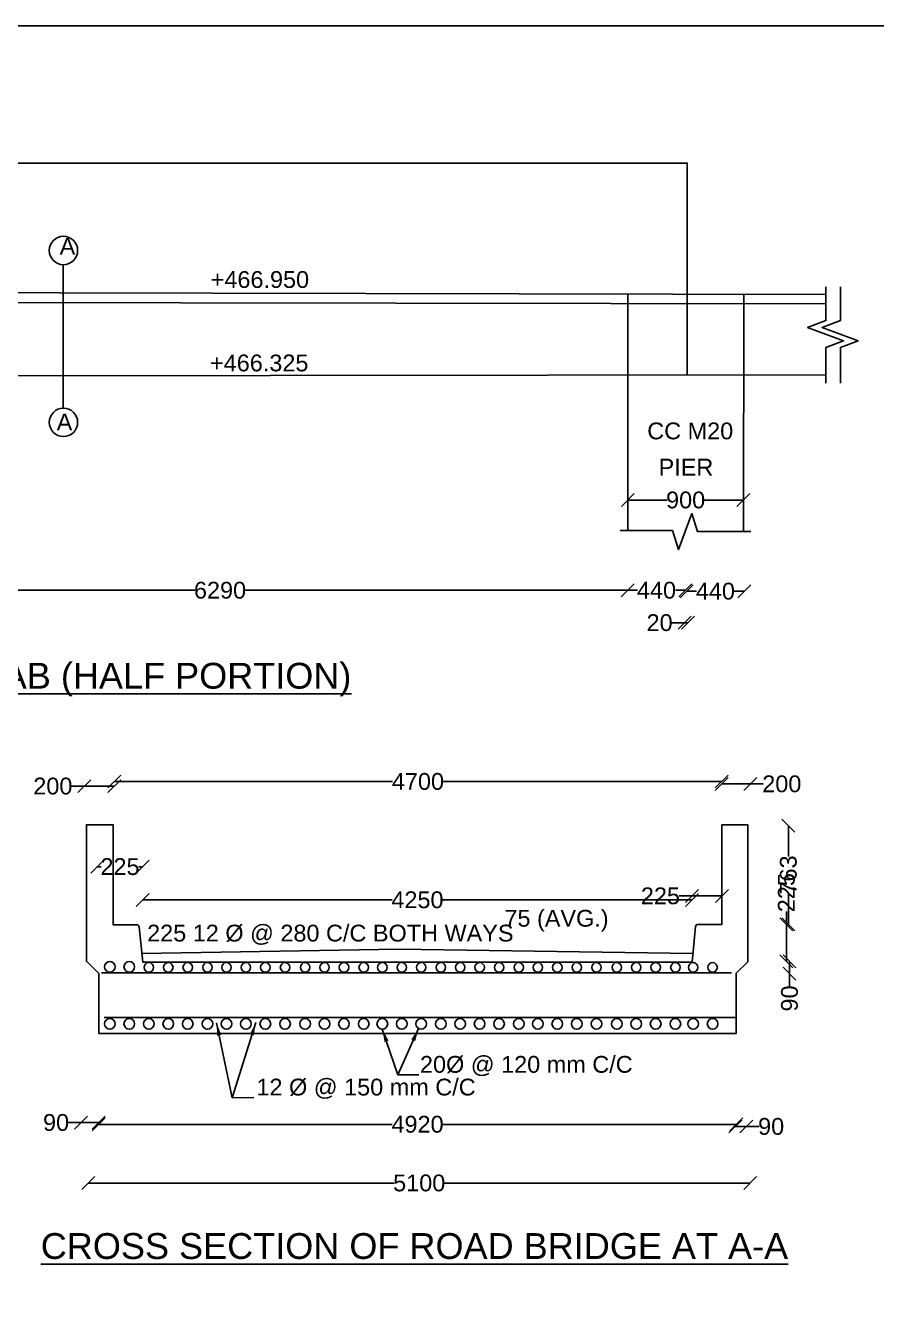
# Model space of a CAD drawing. Header units: millimetres. Extents: x 5124 to 2776411, y 2311 to 44880200.
# Drawn here: x 2748308 to 2754895, y 44870204 to 44880200 of the extents above; entities that cross this region are included whole.
import ezdxf

# ---------------------------------------------------------------- set-up
doc = ezdxf.new("R2010")
doc.units = ezdxf.units.MM
doc.header["$MEASUREMENT"] = 0
for name, color, linetype in [('DIMENSION', 7, 'Continuous'), ('DRAWING', 2, 'Continuous'), ('TEXT', 7, 'Continuous')]:
    doc.layers.add(name, color=color, linetype=linetype)
doc.styles.get("Standard").update_dxf_attribs({"font": 'arial.ttf', "height": 130})
doc.dimstyles.get("Standard").update_dxf_attribs({"dimtxt": 130, "dimasz": 100, "dimexe": 0.18, "dimexo": 0.0625, "dimgap": 0.09, "dimtad": 0, "dimdec": 0, "dimzin": 0, "dimdsep": 46, "dimtxsty": 'Standard', "dimblk": 'OBLIQUE', "dimcen": 0.09, "dimse1": 1, "dimse2": 1, "dimadec": 0, "dimazin": 0, "dimtfac": 1, "dimtdec": 0, "dimtofl": 0, "dimtmove": 0, "dimatfit": 3, "dimfxl": 1, "dimtolj": 1, "dimtzin": 0, "dimarcsym": 0})

# ---------------------------------------------------------------- blocks, each defined once
blk = doc.blocks.new('_Oblique')
at = {"color": 0, "linetype": 'ByBlock', "lineweight": -2}
blk.add_line((-0.5, -0.5), (0.5, 0.5), dxfattribs=at)
blk = doc.blocks.new('*D9')
at = {"layer": 'Defpoints', "color": 0, "transparency": 16777216}
for p in [(2746655.4, 44875809), (2752969.6, 44875830.4), (2752969.6, 44875815.1)]:
    blk.add_point(p, dxfattribs=at)
at = {"layer": 'DIMENSION', "color": 0, "lineweight": -2, "transparency": 16777216}
for p, q in [((2746655.4, 44875830.4), (2749618.2, 44875830.4)), ((2752969.6, 44875830.4), (2750006.8, 44875830.4))]:
    blk.add_line(p, q, dxfattribs=at)
at = {"layer": 'DIMENSION', "color": 0, "lineweight": -2, "transparency": 16777216, "xscale": 100, "yscale": 100, "zscale": 100, "rotation": 180}
blk.add_blockref('_Oblique', (2746655.4, 44875830.4), dxfattribs=at)
at = {"layer": 'DIMENSION', "color": 0, "lineweight": -2, "transparency": 16777216, "xscale": 100, "yscale": 100, "zscale": 100}
blk.add_blockref('_Oblique', (2752969.6, 44875830.4), dxfattribs=at)
at = {"layer": 'DIMENSION', "color": 0, "transparency": 16777216, "insert": (2749812.5, 44875830.4), "char_height": 130, "attachment_point": 5}
blk.add_mtext('\\A1;6290', dxfattribs=at)
blk = doc.blocks.new('*D10')
at = {"layer": 'Defpoints', "color": 0, "transparency": 16777216}
for p in [(2752969.6, 44875830.4), (2752969.6, 44875830.4), (2753417.4, 44875815.9)]:
    blk.add_point(p, dxfattribs=at)
at = {"layer": 'DIMENSION', "color": 0, "lineweight": -2, "transparency": 16777216}
for p, q in [((2752969.6, 44875830.4), (2753047.4, 44875830.4)), ((2753417.4, 44875830.4), (2753339.6, 44875830.4))]:
    blk.add_line(p, q, dxfattribs=at)
at = {"layer": 'DIMENSION', "color": 0, "lineweight": -2, "transparency": 16777216, "xscale": 100, "yscale": 100, "zscale": 100, "rotation": 180}
blk.add_blockref('_Oblique', (2752969.6, 44875830.4), dxfattribs=at)
at = {"layer": 'DIMENSION', "color": 0, "lineweight": -2, "transparency": 16777216, "xscale": 100, "yscale": 100, "zscale": 100}
blk.add_blockref('_Oblique', (2753417.4, 44875830.4), dxfattribs=at)
at = {"layer": 'DIMENSION', "color": 0, "transparency": 16777216, "insert": (2753193.5, 44875830.4), "char_height": 130, "attachment_point": 5}
blk.add_mtext('\\A1;440', dxfattribs=at)
blk = doc.blocks.new('*D11')
at = {"layer": 'Defpoints', "color": 0, "transparency": 16777216}
for p in [(2753426.6, 44875819.8), (2753873.1, 44875823.3), (2753873.1, 44875816.3)]:
    blk.add_point(p, dxfattribs=at)
at = {"layer": 'DIMENSION', "color": 0, "lineweight": -2, "transparency": 16777216}
for p, q in [((2753426.6, 44875823.3), (2753503.7, 44875823.3)), ((2753873.1, 44875823.3), (2753795.9, 44875823.3))]:
    blk.add_line(p, q, dxfattribs=at)
at = {"layer": 'DIMENSION', "color": 0, "lineweight": -2, "transparency": 16777216, "xscale": 100, "yscale": 100, "zscale": 100, "rotation": 180}
blk.add_blockref('_Oblique', (2753426.6, 44875823.3), dxfattribs=at)
at = {"layer": 'DIMENSION', "color": 0, "lineweight": -2, "transparency": 16777216, "xscale": 100, "yscale": 100, "zscale": 100}
blk.add_blockref('_Oblique', (2753873.1, 44875823.3), dxfattribs=at)
at = {"layer": 'DIMENSION', "color": 0, "transparency": 16777216, "insert": (2753649.8, 44875823.3), "char_height": 130, "attachment_point": 5}
blk.add_mtext('\\A1;440', dxfattribs=at)
blk = doc.blocks.new('*D12')
at = {"layer": 'Defpoints', "color": 0, "transparency": 16777216}
for p in [(2752971.6, 44876530.9), (2753866.8, 44876529), (2753866.8, 44876529)]:
    blk.add_point(p, dxfattribs=at)
at = {"layer": 'DIMENSION', "color": 0, "lineweight": -2, "transparency": 16777216}
for p, q in [((2752971.6, 44876529), (2753275.8, 44876529)), ((2753866.8, 44876529), (2753562.7, 44876529))]:
    blk.add_line(p, q, dxfattribs=at)
at = {"layer": 'DIMENSION', "color": 0, "lineweight": -2, "transparency": 16777216, "xscale": 100, "yscale": 100, "zscale": 100, "rotation": 180}
blk.add_blockref('_Oblique', (2752971.6, 44876529), dxfattribs=at)
at = {"layer": 'DIMENSION', "color": 0, "lineweight": -2, "transparency": 16777216, "xscale": 100, "yscale": 100, "zscale": 100}
blk.add_blockref('_Oblique', (2753866.8, 44876529), dxfattribs=at)
at = {"layer": 'DIMENSION', "color": 0, "transparency": 16777216, "insert": (2753419.2, 44876529), "char_height": 130, "attachment_point": 5}
blk.add_mtext('\\A1;900', dxfattribs=at)
blk = doc.blocks.new('*D23')
at = {"layer": 'Defpoints', "color": 0, "transparency": 16777216}
for p in [(2753411.8, 44875785.4), (2753436.8, 44875786.9), (2753411.8, 44875579.4)]:
    blk.add_point(p, dxfattribs=at)
at = {"layer": 'DIMENSION', "color": 0, "lineweight": -2, "transparency": 16777216}
for p, q in [((2753411.8, 44875579.4), (2753311.8, 44875579.4)), ((2753436.8, 44875579.4), (2753411.8, 44875579.4))]:
    blk.add_line(p, q, dxfattribs=at)
at = {"layer": 'DIMENSION', "color": 0, "lineweight": -2, "transparency": 16777216, "xscale": 100, "yscale": 100, "zscale": 100, "rotation": 180}
blk.add_blockref('_Oblique', (2753411.8, 44875579.4), dxfattribs=at)
at = {"layer": 'DIMENSION', "color": 0, "lineweight": -2, "transparency": 16777216, "xscale": 100, "yscale": 100, "zscale": 100}
blk.add_blockref('_Oblique', (2753436.8, 44875579.4), dxfattribs=at)
at = {"layer": 'DIMENSION', "color": 0, "transparency": 16777216, "insert": (2753217.7, 44875579.4), "char_height": 130, "attachment_point": 5}
blk.add_mtext('\\A1;20', dxfattribs=at)
blk = doc.blocks.new('*D77')
at = {"layer": 'Defpoints', "color": 0, "transparency": 16777216}
for p in [(2748791.9, 44871234.7), (2753919.1, 44871249), (2753919.1, 44871241.9)]:
    blk.add_point(p, dxfattribs=at)
at = {"layer": 'DIMENSION', "color": 0, "lineweight": -2, "transparency": 16777216}
for p, q in [((2748791.9, 44871241.9), (2751161.5, 44871241.9)), ((2753919.1, 44871241.9), (2751549.5, 44871241.9))]:
    blk.add_line(p, q, dxfattribs=at)
at = {"layer": 'DIMENSION', "color": 0, "lineweight": -2, "transparency": 16777216, "xscale": 100, "yscale": 100, "zscale": 100, "rotation": 180}
blk.add_blockref('_Oblique', (2748791.9, 44871241.9), dxfattribs=at)
at = {"layer": 'DIMENSION', "color": 0, "lineweight": -2, "transparency": 16777216, "xscale": 100, "yscale": 100, "zscale": 100}
blk.add_blockref('_Oblique', (2753919.1, 44871241.9), dxfattribs=at)
at = {"layer": 'DIMENSION', "color": 0, "transparency": 16777216, "insert": (2751355.5, 44871241.9), "char_height": 130, "attachment_point": 5}
blk.add_mtext('\\A1;5100', dxfattribs=at)
blk = doc.blocks.new('*D78')
at = {"layer": 'Defpoints', "color": 0, "transparency": 16777216}
for p in [(2753805.2, 44871672.6), (2753888.8, 44871679.6), (2753888.8, 44871674.4)]:
    blk.add_point(p, dxfattribs=at)
at = {"layer": 'DIMENSION', "color": 0, "lineweight": -2, "transparency": 16777216}
for p, q in [((2753805.2, 44871679.6), (2753888.8, 44871679.6)), ((2753888.8, 44871679.6), (2753988.8, 44871679.6))]:
    blk.add_line(p, q, dxfattribs=at)
at = {"layer": 'DIMENSION', "color": 0, "lineweight": -2, "transparency": 16777216, "xscale": 100, "yscale": 100, "zscale": 100, "rotation": 180}
blk.add_blockref('_Oblique', (2753805.2, 44871679.6), dxfattribs=at)
at = {"layer": 'DIMENSION', "color": 0, "lineweight": -2, "transparency": 16777216, "xscale": 100, "yscale": 100, "zscale": 100}
blk.add_blockref('_Oblique', (2753888.8, 44871679.6), dxfattribs=at)
at = {"layer": 'DIMENSION', "color": 0, "transparency": 16777216, "insert": (2754081.8, 44871679.6), "char_height": 130, "attachment_point": 5}
blk.add_mtext('\\A1;90', dxfattribs=at)
blk = doc.blocks.new('*D79')
at = {"layer": 'Defpoints', "color": 0, "transparency": 16777216}
for p in [(2748872, 44871696.3), (2753813, 44871687.4), (2748872, 44871684.9)]:
    blk.add_point(p, dxfattribs=at)
at = {"layer": 'DIMENSION', "color": 0, "lineweight": -2, "transparency": 16777216}
for p, q in [((2748872, 44871696.3), (2751145.9, 44871696.3)), ((2753813, 44871696.3), (2751539.1, 44871696.3))]:
    blk.add_line(p, q, dxfattribs=at)
at = {"layer": 'DIMENSION', "color": 0, "lineweight": -2, "transparency": 16777216, "xscale": 100, "yscale": 100, "zscale": 100, "rotation": 180}
blk.add_blockref('_Oblique', (2748872, 44871696.3), dxfattribs=at)
at = {"layer": 'DIMENSION', "color": 0, "lineweight": -2, "transparency": 16777216, "xscale": 100, "yscale": 100, "zscale": 100}
blk.add_blockref('_Oblique', (2753813, 44871696.3), dxfattribs=at)
at = {"layer": 'DIMENSION', "color": 0, "transparency": 16777216, "insert": (2751342.5, 44871696.3), "char_height": 130, "attachment_point": 5}
blk.add_mtext('\\A1;4920', dxfattribs=at)
blk = doc.blocks.new('*D80')
at = {"layer": 'Defpoints', "color": 0, "transparency": 16777216}
for p in [(2748735.4, 44871710), (2748735.4, 44871672.9), (2748872, 44871684.9)]:
    blk.add_point(p, dxfattribs=at)
at = {"layer": 'DIMENSION', "color": 0, "lineweight": -2, "transparency": 16777216}
for p, q in [((2748735.4, 44871710), (2748635.4, 44871710)), ((2748872, 44871710), (2748735.4, 44871710))]:
    blk.add_line(p, q, dxfattribs=at)
at = {"layer": 'DIMENSION', "color": 0, "lineweight": -2, "transparency": 16777216, "xscale": 100, "yscale": 100, "zscale": 100, "rotation": 180}
blk.add_blockref('_Oblique', (2748735.4, 44871710), dxfattribs=at)
at = {"layer": 'DIMENSION', "color": 0, "lineweight": -2, "transparency": 16777216, "xscale": 100, "yscale": 100, "zscale": 100}
blk.add_blockref('_Oblique', (2748872, 44871710), dxfattribs=at)
at = {"layer": 'DIMENSION', "color": 0, "transparency": 16777216, "insert": (2748542.4, 44871710), "char_height": 130, "attachment_point": 5}
blk.add_mtext('\\A1;90', dxfattribs=at)
blk = doc.blocks.new('*D81')
at = {"layer": 'Defpoints', "color": 0, "transparency": 16777216}
for p in [(2754241.4, 44872957.5), (2754224.2, 44872863.7), (2754241.4, 44872863.7)]:
    blk.add_point(p, dxfattribs=at)
at = {"layer": 'DIMENSION', "color": 0, "lineweight": -2, "transparency": 16777216}
for p, q in [((2754224.2, 44872957.5), (2754224.2, 44872863.7)), ((2754224.2, 44872863.7), (2754224.2, 44872763.7))]:
    blk.add_line(p, q, dxfattribs=at)
at = {"layer": 'DIMENSION', "color": 0, "lineweight": -2, "transparency": 16777216, "xscale": 100, "yscale": 100, "zscale": 100}
for p, rotation in [((2754224.2, 44872957.5), 90), ((2754224.2, 44872863.7), 270)]:
    blk.add_blockref('_Oblique', p, dxfattribs=dict(at, rotation=rotation))
at = {"layer": 'DIMENSION', "color": 0, "transparency": 16777216, "insert": (2754224.2, 44872670.8), "char_height": 130, "attachment_point": 5, "rotation": 90}
blk.add_mtext('\\A1;90', dxfattribs=at)
blk = doc.blocks.new('*D82')
at = {"layer": 'Defpoints', "color": 0, "transparency": 16777216}
for p in [(2754200.1, 44873244.5), (2754224.2, 44873244.5), (2754224.2, 44872957.5)]:
    blk.add_point(p, dxfattribs=at)
at = {"layer": 'DIMENSION', "color": 0, "lineweight": -2, "transparency": 16777216}
for p, q in [((2754200.1, 44873244.5), (2754200.1, 44873344.5)), ((2754200.1, 44872957.5), (2754200.1, 44873244.5))]:
    blk.add_line(p, q, dxfattribs=at)
at = {"layer": 'DIMENSION', "color": 0, "lineweight": -2, "transparency": 16777216, "xscale": 100, "yscale": 100, "zscale": 100}
for p, rotation in [((2754200.1, 44873244.5), 90), ((2754200.1, 44872957.5), 270)]:
    blk.add_blockref('_Oblique', p, dxfattribs=dict(at, rotation=rotation))
at = {"layer": 'DIMENSION', "color": 0, "transparency": 16777216, "insert": (2754200.1, 44873489.8), "char_height": 130, "attachment_point": 5, "rotation": 90}
blk.add_mtext('\\A1;225', dxfattribs=at)
blk = doc.blocks.new('*D83')
at = {"layer": 'Defpoints', "color": 0, "transparency": 16777216}
for p in [(2754215.4, 44874009.2), (2754234, 44874009.2), (2754224.2, 44873244.5)]:
    blk.add_point(p, dxfattribs=at)
at = {"layer": 'DIMENSION', "color": 0, "lineweight": -2, "transparency": 16777216}
for p, q in [((2754215.4, 44874009.2), (2754215.4, 44873770)), ((2754215.4, 44873244.5), (2754215.4, 44873483.7))]:
    blk.add_line(p, q, dxfattribs=at)
at = {"layer": 'DIMENSION', "color": 0, "lineweight": -2, "transparency": 16777216, "xscale": 100, "yscale": 100, "zscale": 100}
for p, rotation in [((2754215.4, 44874009.2), 90), ((2754215.4, 44873244.5), 270)]:
    blk.add_blockref('_Oblique', p, dxfattribs=dict(at, rotation=rotation))
at = {"layer": 'DIMENSION', "color": 0, "transparency": 16777216, "insert": (2754215.4, 44873626.9), "char_height": 130, "attachment_point": 5, "rotation": 90}
blk.add_mtext('\\A1;763', dxfattribs=at)
blk = doc.blocks.new('*D84')
at = {"layer": 'Defpoints', "color": 0, "transparency": 16777216}
for p in [(2753469.4, 44873464.5), (2753469.4, 44873442.7), (2753700.4, 44873439.4)]:
    blk.add_point(p, dxfattribs=at)
at = {"layer": 'DIMENSION', "color": 0, "lineweight": -2, "transparency": 16777216}
for p, q in [((2753469.4, 44873464.5), (2753369.4, 44873464.5)), ((2753700.4, 44873464.5), (2753469.4, 44873464.5))]:
    blk.add_line(p, q, dxfattribs=at)
at = {"layer": 'DIMENSION', "color": 0, "lineweight": -2, "transparency": 16777216, "xscale": 100, "yscale": 100, "zscale": 100, "rotation": 180}
blk.add_blockref('_Oblique', (2753469.4, 44873464.5), dxfattribs=at)
at = {"layer": 'DIMENSION', "color": 0, "lineweight": -2, "transparency": 16777216, "xscale": 100, "yscale": 100, "zscale": 100}
blk.add_blockref('_Oblique', (2753700.4, 44873464.5), dxfattribs=at)
at = {"layer": 'DIMENSION', "color": 0, "transparency": 16777216, "insert": (2753224.1, 44873464.5), "char_height": 130, "attachment_point": 5}
blk.add_mtext('\\A1;225', dxfattribs=at)
blk = doc.blocks.new('*D85')
at = {"layer": 'Defpoints', "color": 0, "transparency": 16777216}
for p in [(2749213.9, 44873434), (2749213.9, 44873434), (2753469.4, 44873442.7)]:
    blk.add_point(p, dxfattribs=at)
at = {"layer": 'DIMENSION', "color": 0, "lineweight": -2, "transparency": 16777216}
for p, q in [((2749213.9, 44873434), (2751145.1, 44873434)), ((2753469.4, 44873434), (2751538.3, 44873434))]:
    blk.add_line(p, q, dxfattribs=at)
at = {"layer": 'DIMENSION', "color": 0, "lineweight": -2, "transparency": 16777216, "xscale": 100, "yscale": 100, "zscale": 100, "rotation": 180}
blk.add_blockref('_Oblique', (2749213.9, 44873434), dxfattribs=at)
at = {"layer": 'DIMENSION', "color": 0, "lineweight": -2, "transparency": 16777216, "xscale": 100, "yscale": 100, "zscale": 100}
blk.add_blockref('_Oblique', (2753469.4, 44873434), dxfattribs=at)
at = {"layer": 'DIMENSION', "color": 0, "transparency": 16777216, "insert": (2751341.7, 44873434), "char_height": 130, "attachment_point": 5}
blk.add_mtext('\\A1;4250', dxfattribs=at)
blk = doc.blocks.new('*D86')
at = {"layer": 'Defpoints', "color": 0, "transparency": 16777216}
for p in [(2748861.3, 44873690.8), (2748861.3, 44873440.2), (2749213.9, 44873434)]:
    blk.add_point(p, dxfattribs=at)
at = {"layer": 'DIMENSION', "color": 0, "lineweight": -2, "transparency": 16777216}
for p, q in [((2748861.3, 44873690.8), (2748892.3, 44873690.8)), ((2749213.9, 44873690.8), (2749182.9, 44873690.8))]:
    blk.add_line(p, q, dxfattribs=at)
at = {"layer": 'DIMENSION', "color": 0, "lineweight": -2, "transparency": 16777216, "xscale": 100, "yscale": 100, "zscale": 100, "rotation": 180}
blk.add_blockref('_Oblique', (2748861.3, 44873690.8), dxfattribs=at)
at = {"layer": 'DIMENSION', "color": 0, "lineweight": -2, "transparency": 16777216, "xscale": 100, "yscale": 100, "zscale": 100}
blk.add_blockref('_Oblique', (2749213.9, 44873690.8), dxfattribs=at)
at = {"layer": 'DIMENSION', "color": 0, "transparency": 16777216, "insert": (2749037.6, 44873690.8), "char_height": 130, "attachment_point": 5}
blk.add_mtext('\\A1;225', dxfattribs=at)
blk = doc.blocks.new('*D87')
at = {"layer": 'Defpoints', "color": 0, "transparency": 16777216}
for p in [(2748762, 44874314.4), (2748762, 44874301.4), (2748993, 44874301.4)]:
    blk.add_point(p, dxfattribs=at)
at = {"layer": 'DIMENSION', "color": 0, "lineweight": -2, "transparency": 16777216}
for p, q in [((2748762, 44874314.4), (2748662, 44874314.4)), ((2748993, 44874314.4), (2748762, 44874314.4))]:
    blk.add_line(p, q, dxfattribs=at)
at = {"layer": 'DIMENSION', "color": 0, "lineweight": -2, "transparency": 16777216, "xscale": 100, "yscale": 100, "zscale": 100, "rotation": 180}
blk.add_blockref('_Oblique', (2748762, 44874314.4), dxfattribs=at)
at = {"layer": 'DIMENSION', "color": 0, "lineweight": -2, "transparency": 16777216, "xscale": 100, "yscale": 100, "zscale": 100}
blk.add_blockref('_Oblique', (2748993, 44874314.4), dxfattribs=at)
at = {"layer": 'DIMENSION', "color": 0, "transparency": 16777216, "insert": (2748517.4, 44874314.4), "char_height": 130, "attachment_point": 5}
blk.add_mtext('\\A1;200', dxfattribs=at)
blk = doc.blocks.new('*D88')
at = {"layer": 'Defpoints', "color": 0, "transparency": 16777216}
for p in [(2748993, 44874301.4), (2753698.5, 44874350.2), (2753698.5, 44874310.7)]:
    blk.add_point(p, dxfattribs=at)
at = {"layer": 'DIMENSION', "color": 0, "lineweight": -2, "transparency": 16777216}
for p, q in [((2748993, 44874350.2), (2751149.1, 44874350.2)), ((2753698.5, 44874350.2), (2751542.3, 44874350.2))]:
    blk.add_line(p, q, dxfattribs=at)
at = {"layer": 'DIMENSION', "color": 0, "lineweight": -2, "transparency": 16777216, "xscale": 100, "yscale": 100, "zscale": 100, "rotation": 180}
blk.add_blockref('_Oblique', (2748993, 44874350.2), dxfattribs=at)
at = {"layer": 'DIMENSION', "color": 0, "lineweight": -2, "transparency": 16777216, "xscale": 100, "yscale": 100, "zscale": 100}
blk.add_blockref('_Oblique', (2753698.5, 44874350.2), dxfattribs=at)
at = {"layer": 'DIMENSION', "color": 0, "transparency": 16777216, "insert": (2751345.7, 44874350.2), "char_height": 130, "attachment_point": 5}
blk.add_mtext('\\A1;4700', dxfattribs=at)
blk = doc.blocks.new('*D89')
at = {"layer": 'Defpoints', "color": 0, "transparency": 16777216}
for p in [(2753698.5, 44874350.2), (2753919.7, 44874350.2), (2753919.7, 44874331.6)]:
    blk.add_point(p, dxfattribs=at)
at = {"layer": 'DIMENSION', "color": 0, "lineweight": -2, "transparency": 16777216}
for p, q in [((2753698.5, 44874331.6), (2753919.7, 44874331.6)), ((2753919.7, 44874331.6), (2754019.7, 44874331.6))]:
    blk.add_line(p, q, dxfattribs=at)
at = {"layer": 'DIMENSION', "color": 0, "lineweight": -2, "transparency": 16777216, "xscale": 100, "yscale": 100, "zscale": 100, "rotation": 180}
blk.add_blockref('_Oblique', (2753698.5, 44874331.6), dxfattribs=at)
at = {"layer": 'DIMENSION', "color": 0, "lineweight": -2, "transparency": 16777216, "xscale": 100, "yscale": 100, "zscale": 100}
blk.add_blockref('_Oblique', (2753919.7, 44874331.6), dxfattribs=at)
at = {"layer": 'DIMENSION', "color": 0, "transparency": 16777216, "insert": (2754164.3, 44874331.6), "char_height": 130, "attachment_point": 5}
blk.add_mtext('\\A1;200', dxfattribs=at)

msp = doc.modelspace()

# ---------------------------------------------------------------- linework, layer by layer
at = {"layer": 'DIMENSION', "color": 0}
msp.add_lwpolyline([(2748597.9, 44878350.7), (2748597.9, 44877240.2)], dxfattribs=at)
for centre in [(2748599.4, 44878460.9), (2748599.4, 44877130.3)]:
    msp.add_circle(centre, 109.9, dxfattribs=at)
at = {"layer": 'DRAWING', "color": 0}
msp.add_lwpolyline([(2736419, 44880200.3), (2776410.7, 44880200.3), (2776410.7, 44859515.4), (2736419, 44859515.4)], close=True, dxfattribs=at)
for points in [[(2753432, 44877497.7), (2753432, 44879137.2), (2745576, 44879137.2), (2738922.1, 44879113), (2738926.8, 44878105)], [(2737648, 44878098.9), (2746188.5, 44878139.5), (2754506.2, 44878121.4)], [(2752971.6, 44878124.7), (2752971.6, 44876292.4), (2752913.4, 44876292.4)], [(2753866.3, 44876286.4), (2753870.3, 44878122.8)], [(2754506.2, 44878180.4), (2754506.2, 44877918.5), (2754364.4, 44877863.8), (2754643.4, 44877761.7), (2754506.2, 44877710.6), (2754506.2, 44877434.2)], [(2754618.4, 44878180.4), (2754618.4, 44877918.5), (2754476.7, 44877863.8), (2754755.6, 44877761.7), (2754618.4, 44877710.6), (2754618.4, 44877434.2)], [(2754506.2, 44878049.4), (2746175.6, 44878060.7), (2737648, 44878030.4)], [(2739433.4, 44877481.2), (2754506.2, 44877499)], [(2752971.6, 44876292.4), (2753316.4, 44876292.4), (2753365.3, 44876146.2), (2753467.6, 44876424.7), (2753510.3, 44876286.4), (2753925.5, 44876286.4)], [(2749208, 44873019.2), (2751195.6, 44873051.3), (2753475.5, 44873019.5)], [(2748893.5, 44872869.7), (2753775.5, 44872869.7)], [(2748915.2, 44872522.3), (2753810.4, 44872522.3)]]:
    msp.add_lwpolyline(points, dxfattribs=at)
msp.add_lwpolyline([(2748872.6, 44872398.6), (2748872.6, 44872863), (2748777.7, 44872959.5), (2748777.7, 44874015.6), (2748984.4, 44874015.6), (2748984.4, 44873241.2), (2749167.7, 44873241.2, -0.371836), (2749186, 44873225.4), (2749215.2, 44872952.1), (2753469, 44872952.1), (2753495.5, 44873227, -0.415991), (2753516.5, 44873244.2), (2753700.4, 44873244.2), (2753700.4, 44874014.8), (2753902, 44874014.8), (2753902, 44872955.1), (2753810.4, 44872866), (2753810.4, 44872398.9), (2748872.6, 44872398.6)], format="xyb", dxfattribs=at)
for centre, radius in [((2748959, 44872915.4), 41.4), ((2749109.7, 44872915.4), 41.4), ((2749261, 44872911.6), 36.7), ((2749411.7, 44872911.6), 36.7), ((2749562.2, 44872911.6), 36.7), ((2749715, 44872911.6), 36.7), ((2749862.2, 44872911.6), 36.7), ((2750012.9, 44872911.6), 36.7), ((2750163.4, 44872911.6), 36.7), ((2750316.2, 44872911.6), 36.7), ((2750471.5, 44872911.6), 36.7), ((2750622.2, 44872911.6), 36.7), ((2750772.7, 44872911.6), 36.7), ((2750925.5, 44872911.6), 36.7), ((2751069.7, 44872911.6), 36.7), ((2751220.4, 44872911.6), 36.7), ((2751370.8, 44872911.6), 36.7), ((2751523.6, 44872911.6), 36.7), ((2751672.9, 44872911.6), 36.7), ((2751823.6, 44872911.6), 36.7), ((2751974.1, 44872911.6), 36.7), ((2752126.8, 44872911.6), 36.7), ((2752274.6, 44872911.6), 36.7), ((2752425.3, 44872911.6), 36.7), ((2752575.8, 44872911.6), 36.7), ((2752728.6, 44872911.6), 36.7), ((2752886, 44872911.6), 36.7), ((2753036.7, 44872911.6), 36.7), ((2753187.1, 44872911.6), 36.7), ((2753339.9, 44872911.6), 36.7), ((2753477.5, 44872911.6), 36.7), ((2753628.2, 44872911.6), 36.7), ((2748959, 44872474.5), 41.4), ((2749109.7, 44872474.5), 41.4), ((2749261, 44872474.5), 41.4), ((2749411.7, 44872474.5), 41.4), ((2749562.2, 44872474.5), 41.4), ((2749715, 44872474.5), 41.4), ((2749862.2, 44872474.5), 41.4), ((2750012.9, 44872474.5), 41.4), ((2750163.4, 44872474.5), 41.4), ((2750316.2, 44872474.5), 41.4), ((2750471.5, 44872474.5), 41.4), ((2750622.2, 44872474.5), 41.4), ((2750772.7, 44872474.5), 41.4), ((2750925.5, 44872474.5), 41.4), ((2751069.7, 44872474.5), 41.4), ((2751220.4, 44872474.5), 41.4), ((2751370.8, 44872474.5), 41.4), ((2751523.6, 44872474.5), 41.4), ((2751672.9, 44872474.5), 41.4), ((2751823.6, 44872474.5), 41.4), ((2751974.1, 44872474.5), 41.4), ((2752126.8, 44872474.5), 41.4), ((2752274.6, 44872474.5), 41.4), ((2752425.3, 44872474.5), 41.4), ((2752575.8, 44872474.5), 41.4), ((2752728.6, 44872474.5), 41.4), ((2752886, 44872474.5), 41.4), ((2753036.7, 44872474.5), 41.4), ((2753187.1, 44872474.5), 41.4), ((2753339.9, 44872474.5), 41.4), ((2753477.5, 44872474.5), 41.4), ((2753628.2, 44872474.5), 41.4)]:
    msp.add_circle(centre, radius, dxfattribs=at)

# ---------------------------------------------------------------- texts
at = {"layer": 'TEXT', "color": 0}
for s, height, p in [('A', 130, (2748570.1, 44878428.6)), ('+466.950', 130, (2749740, 44878171.4)), ('+466.325', 130, (2749734.8, 44877525.5)), ('A', 130, (2748547.1, 44877068)), ('CC M20', 130, (2753122, 44876999.4)), ('PIER', 130, (2753209.8, 44876718.9)), ('%%ULONGITUDINAL SECTION OF ROAD BRIDGE SLAB (HALF PORTION)', 200, (2741827.1, 44875069)), ('75 (AVG.)', 130, (2752015.5, 44873226.8)), ('225 12 Ø @ 280 C/C BOTH WAYS ', 130, (2749247.6, 44873111.8)), ('20Ø @ 120 mm C/C', 130, (2751361.3, 44872095.7)), ('12 Ø @ 150 mm C/C', 130, (2750094.6, 44871919.8)), ('%%UCROSS SECTION OF ROAD BRIDGE AT A-A', 200, (2748423.8, 44870654.3))]:
    msp.add_text(s, height=height, dxfattribs=at).set_placement(p)

# ---------------------------------------------------------------- dimensions: what is measured, and where the dimension line sits
at = {"layer": 'DIMENSION', "color": 0}
for base, p1, p2, text, picture, middle in [((2753866.8, 44876529), (2752971.6, 44876530.9), (2753866.8, 44876529), '900', '*D12', (2753419.2, 44876529)), ((2752969.6, 44875830.4), (2746655.4, 44875809), (2752969.6, 44875815.1), '6290', '*D9', (2749812.5, 44875830.4)), ((2752969.6, 44875830.4), (2753417.4, 44875815.9), (2752969.6, 44875830.4), '440', '*D10', (2753193.5, 44875830.4)), ((2753873.1, 44875823.3), (2753426.6, 44875819.8), (2753873.1, 44875816.3), '440', '*D11', (2753649.8, 44875823.3)), ((2753411.8, 44875579.4), (2753436.8, 44875786.9), (2753411.8, 44875785.4), '20', '*D23', (2753217.7, 44875579.4)), ((2748762, 44874314.4), (2748993, 44874301.4), (2748762, 44874301.4), '200', '*D87', (2748517.4, 44874314.4)), ((2753698.5, 44874350.2), (2748993, 44874301.4), (2753698.5, 44874310.7), '4700', '*D88', (2751345.7, 44874350.2)), ((2753919.7, 44874331.6), (2753698.5, 44874350.2), (2753919.7, 44874350.2), '200', '*D89', (2754164.3, 44874331.6)), ((2748861.3, 44873690.8), (2749213.9, 44873434), (2748861.3, 44873440.2), '225', '*D86', (2749037.6, 44873690.8)), ((2749213.9, 44873434), (2753469.4, 44873442.7), (2749213.9, 44873434), '4250', '*D85', (2751341.7, 44873434)), ((2753469.4, 44873464.5), (2753700.4, 44873439.4), (2753469.4, 44873442.7), '225', '*D84', (2753224.1, 44873464.5)), ((2748735.4, 44871710), (2748872, 44871684.9), (2748735.4, 44871672.9), '90', '*D80', (2748542.4, 44871710)), ((2748872, 44871696.3), (2753813, 44871687.4), (2748872, 44871684.9), '4920', '*D79', (2751342.5, 44871696.3)), ((2753888.8, 44871679.6), (2753805.2, 44871672.6), (2753888.8, 44871674.4), '90', '*D78', (2754081.8, 44871679.6)), ((2753919.1, 44871241.9), (2748791.9, 44871234.7), (2753919.1, 44871249), '5100', '*D77', (2751355.5, 44871241.9))]:
    dim = msp.add_linear_dim(base=base, p1=p1, p2=p2, text=text, dimstyle='Standard', dxfattribs=at)
    dim.commit()
    dim.dimension.update_dxf_attribs({"geometry": picture, "text_midpoint": middle})
for base, p1, p2, text, picture, middle in [((2754215.4, 44874009.2), (2754224.2, 44873244.5), (2754234, 44874009.2), '763', '*D83', (2754215.4, 44873626.9)), ((2754200.1, 44873244.5), (2754224.2, 44872957.5), (2754224.2, 44873244.5), '225', '*D82', (2754200.1, 44873489.8)), ((2754224.2, 44872863.7), (2754241.4, 44872957.5), (2754241.4, 44872863.7), '90', '*D81', (2754224.2, 44872670.8))]:
    dim = msp.add_linear_dim(base=base, p1=p1, p2=p2, angle=90, text=text, dimstyle='Standard', dxfattribs=at)
    dim.commit()
    dim.dimension.update_dxf_attribs({"geometry": picture, "text_midpoint": middle})

# ---------------------------------------------------------------- leaders
for points in [[(2750089, 44872485.3), (2749907.6, 44871902.4)], [(2749785.4, 44872483.2), (2749907.6, 44871902.4), (2750073.9, 44871905.1)], [(2751069.7, 44872433.1), (2751191.1, 44872078.8)], [(2751349.9, 44872438.8), (2751191.1, 44872078.8), (2751352.9, 44872078.9)]]:
    msp.add_leader(points, dimstyle='Standard', override={"dimgap": 0.09, "dimtad": 0}, dxfattribs=at)

doc.saveas('drawing.dxf')
